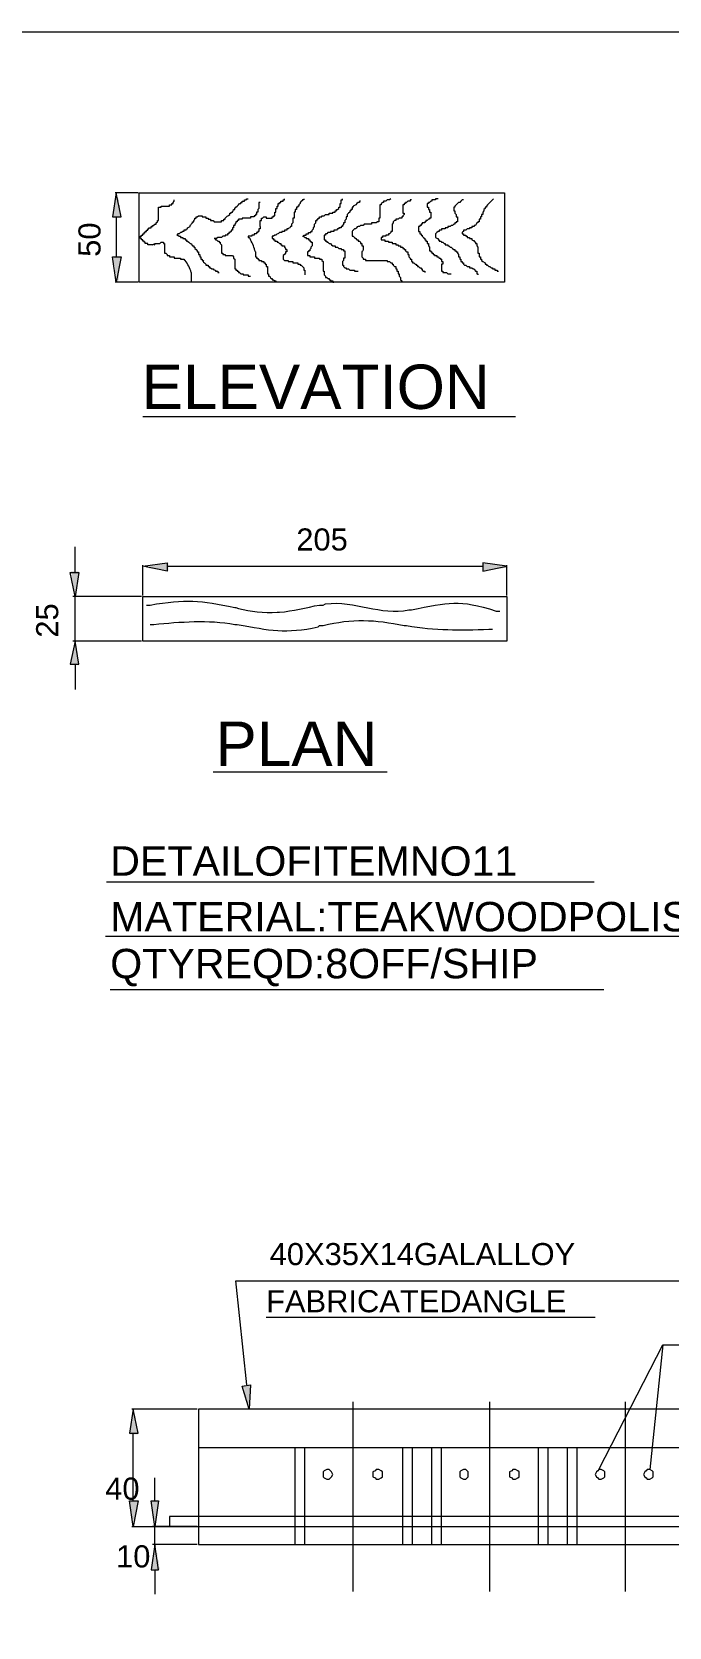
# Model space of a CAD drawing. Header units: millimetres. Extents: x -3009 to 55097, y -2803 to 5841.
# Drawn here: x 48112.5 to 48129.02, y 134.62 to 176 of the extents above; entities that cross this region are included whole.
import ezdxf

# ---------------------------------------------------------------- set-up
doc = ezdxf.new("R2010")
doc.units = ezdxf.units.MM
for name, color, linetype in [('PDF2_Geometry', 7, 'Continuous'), ('PDF2_Solid Fills', 7, 'Continuous'), ('PDF2_Text', 7, 'Continuous')]:
    doc.layers.add(name, color=color, linetype=linetype)
doc.styles.add('PDF F1', font='arial.ttf')

msp = doc.modelspace()

# ---------------------------------------------------------------- hatches: boundary and pattern name
at = {"layer": 'PDF2_Solid Fills', "transparency": 33554559}
for points in [[(48114.721, 171.669), (48114.721, 171.763), (48114.689, 171.763), (48114.658, 171.512), (48114.626, 171.324), (48114.595, 171.23), (48114.595, 171.199), (48114.815, 171.199), (48114.815, 171.324), (48114.783, 171.324), (48114.783, 171.512), (48114.752, 171.512), (48114.752, 171.669)], [(48114.783, 169.944), (48114.815, 170.038), (48114.815, 170.164), (48114.595, 170.164), (48114.626, 170.132), (48114.626, 169.944), (48114.658, 169.944), (48114.658, 169.756), (48114.689, 169.756), (48114.689, 169.568), (48114.721, 169.568), (48114.752, 169.536), (48114.752, 169.724)], [(48115.818, 162.04), (48116.038, 162.008), (48116.038, 162.228), (48115.975, 162.228), (48115.787, 162.196), (48115.599, 162.165), (48115.567, 162.134), (48115.442, 162.102)], [(48124.632, 162.165), (48124.256, 162.228), (48124.193, 162.228), (48124.193, 162.008), (48124.413, 162.04), (48124.601, 162.071), (48124.852, 162.102), (48124.789, 162.134)], [(48113.497, 162.008), (48113.529, 161.977), (48113.529, 161.789), (48113.56, 161.789), (48113.56, 161.601), (48113.591, 161.601), (48113.591, 161.444), (48113.623, 161.444), (48113.623, 161.35), (48113.626, 161.35), (48113.654, 161.601), (48113.686, 161.789), (48113.717, 161.914), (48113.717, 162.008)], [(48113.623, 160.095), (48113.591, 159.969), (48113.56, 159.813), (48113.529, 159.687), (48113.497, 159.593), (48113.717, 159.566), (48113.717, 159.719), (48113.686, 159.719), (48113.686, 159.907), (48113.654, 159.907), (48113.654, 160.095)], [(48118.14, 140.491), (48118.171, 140.648), (48118.171, 140.899), (48118.108, 140.899), (48117.983, 140.867), (48117.983, 140.805), (48118.014, 140.805), (48118.014, 140.648), (48118.045, 140.648), (48118.045, 140.554), (48118.077, 140.554), (48118.077, 140.428), (48118.108, 140.428), (48118.108, 140.303)], [(48115.254, 139.707), (48115.222, 139.707), (48115.222, 139.895), (48115.191, 139.895), (48115.191, 140.083), (48115.16, 140.083), (48115.16, 140.24), (48115.125, 140.24), (48115.097, 139.958), (48115.066, 139.77), (48115.034, 139.675), (48115.034, 139.613), (48115.254, 139.613)], [(48115.191, 137.448), (48115.254, 137.888), (48115.034, 137.888), (48115.034, 137.825), (48115.066, 137.825), (48115.066, 137.605), (48115.097, 137.605), (48115.097, 137.417), (48115.128, 137.417), (48115.128, 137.229), (48115.16, 137.417)], [(48115.787, 137.825), (48115.818, 137.888), (48115.599, 137.888), (48115.599, 137.762), (48115.63, 137.762), (48115.63, 137.605), (48115.662, 137.605), (48115.662, 137.417), (48115.693, 137.417), (48115.693, 137.229), (48115.756, 137.605)], [(48115.818, 136.162), (48115.787, 136.162), (48115.787, 136.351), (48115.756, 136.351), (48115.756, 136.539), (48115.724, 136.539), (48115.724, 136.727), (48115.693, 136.727), (48115.662, 136.507), (48115.599, 136.131), (48115.818, 136.1)]]:
    msp.add_hatch(color=256, dxfattribs=at).paths.add_polyline_path(points)

# ---------------------------------------------------------------- linework, layer by layer
at = {"layer": 'PDF2_Geometry', "lineweight": 13}
for points in [[(47995.748, 21.581), (47995.748, 175.998), (48207.91, 175.998), (48207.91, 21.581)], [(48114.595, 171.199), (48114.815, 171.199), (48114.689, 171.826)], [(48115.285, 169.505), (48115.285, 171.826), (48124.758, 171.826), (48124.758, 169.505)], [(48114.595, 170.164), (48114.815, 170.164), (48114.689, 169.505)], [(48116.007, 162.228), (48116.007, 162.008), (48115.379, 162.134)], [(48124.193, 162.228), (48124.193, 162.008), (48124.821, 162.134)], [(48113.497, 161.977), (48113.717, 161.977), (48113.623, 161.35)], [(48115.379, 160.189), (48115.379, 161.35), (48124.821, 161.35), (48124.821, 160.189)], [(48113.497, 159.593), (48113.717, 159.593), (48113.623, 160.189)], [(48118.171, 140.899), (48118.14, 140.271), (48117.951, 140.867)], [(48115.034, 139.644), (48115.254, 139.644), (48115.128, 140.271)], [(48116.822, 136.758), (48142.511, 136.758), (48142.511, 139.268), (48116.822, 139.268)], [(48120.304, 138.578), (48120.272, 138.64), (48120.241, 138.672), (48120.21, 138.703), (48120.147, 138.703), (48120.084, 138.672), (48120.053, 138.64), (48120.053, 138.578), (48120.053, 138.515), (48120.084, 138.484), (48120.147, 138.452), (48120.21, 138.452), (48120.241, 138.484), (48120.272, 138.515)], [(48121.59, 138.578), (48121.59, 138.64), (48121.558, 138.672), (48121.496, 138.703), (48121.433, 138.703), (48121.402, 138.672), (48121.339, 138.64), (48121.339, 138.578), (48121.339, 138.515), (48121.402, 138.484), (48121.433, 138.452), (48121.496, 138.452), (48121.558, 138.484), (48121.59, 138.515)], [(48123.817, 138.578), (48123.817, 138.64), (48123.785, 138.672), (48123.754, 138.703), (48123.691, 138.703), (48123.629, 138.672), (48123.597, 138.64), (48123.597, 138.578), (48123.597, 138.515), (48123.629, 138.484), (48123.691, 138.452), (48123.754, 138.452), (48123.785, 138.484), (48123.817, 138.515)], [(48125.134, 138.578), (48125.134, 138.64), (48125.103, 138.672), (48125.04, 138.703), (48124.977, 138.703), (48124.946, 138.672), (48124.883, 138.64), (48124.883, 138.578), (48124.883, 138.515), (48124.946, 138.484), (48124.977, 138.452), (48125.04, 138.452), (48125.103, 138.484), (48125.134, 138.515)], [(48127.361, 138.578), (48127.361, 138.64), (48127.33, 138.672), (48127.267, 138.703), (48127.204, 138.703), (48127.173, 138.672), (48127.142, 138.64), (48127.11, 138.578), (48127.142, 138.515), (48127.173, 138.484), (48127.204, 138.452), (48127.267, 138.452), (48127.33, 138.484), (48127.361, 138.515)], [(48128.616, 138.578), (48128.616, 138.64), (48128.585, 138.672), (48128.522, 138.703), (48128.459, 138.703), (48128.428, 138.672), (48128.396, 138.64), (48128.365, 138.578), (48128.396, 138.515), (48128.428, 138.484), (48128.459, 138.452), (48128.522, 138.452), (48128.585, 138.484), (48128.616, 138.515)], [(48115.034, 137.888), (48115.254, 137.888), (48115.128, 137.229)], [(48115.599, 137.888), (48115.787, 137.888), (48115.693, 137.229)], [(48142.511, 137.48), (48116.822, 137.48), (48116.069, 137.48), (48116.069, 137.229), (48116.822, 137.229), (48142.511, 137.229), (48143.264, 137.229), (48143.264, 137.48)], [(48115.599, 136.1), (48115.787, 136.1), (48115.693, 136.758)]]:
    msp.add_lwpolyline(points, close=True, dxfattribs=at)
for points in [[(48115.254, 171.826), (48114.658, 171.826)], [(48115.787, 171.199), (48115.787, 171.293), (48115.787, 171.387), (48115.787, 171.418), (48115.787, 171.45), (48115.818, 171.45), (48115.85, 171.45), (48115.85, 171.481), (48115.881, 171.481), (48115.913, 171.481), (48116.007, 171.481), (48116.069, 171.481), (48116.069, 171.512), (48116.101, 171.512), (48116.132, 171.512), (48116.132, 171.544), (48116.163, 171.544), (48116.163, 171.575), (48116.195, 171.606), (48116.195, 171.638)], [(48118.422, 171.575), (48118.39, 171.575), (48118.39, 171.544), (48118.39, 171.512), (48118.39, 171.481), (48118.39, 171.45), (48118.39, 171.418), (48118.359, 171.387), (48118.359, 171.355), (48118.359, 171.324), (48118.328, 171.324), (48118.328, 171.293), (48118.328, 171.261), (48118.296, 171.261), (48118.296, 171.23), (48118.265, 171.23), (48118.265, 171.199), (48118.234, 171.199), (48118.202, 171.199), (48118.171, 171.199), (48118.171, 171.167), (48118.14, 171.167), (48118.077, 171.167), (48118.014, 171.167), (48117.951, 171.167), (48117.951, 171.136), (48117.92, 171.136), (48117.889, 171.136), (48117.857, 171.136), (48117.857, 171.105), (48117.826, 171.105), (48117.826, 171.073), (48117.794, 171.073), (48117.794, 171.042), (48117.763, 171.01), (48117.763, 170.979), (48117.732, 170.979), (48117.732, 170.948), (48117.732, 170.916), (48117.7, 170.916), (48117.7, 170.885), (48117.7, 170.854), (48117.669, 170.854), (48117.669, 170.822), (48117.638, 170.791), (48117.606, 170.791), (48117.606, 170.759), (48117.575, 170.759), (48117.575, 170.728), (48117.544, 170.728), (48117.512, 170.728), (48117.512, 170.697), (48117.481, 170.697), (48117.449, 170.697), (48117.418, 170.665), (48117.387, 170.665), (48117.355, 170.665), (48117.324, 170.665), (48117.293, 170.634), (48117.261, 170.634), (48117.23, 170.634), (48117.261, 170.634), (48117.261, 170.603), (48117.293, 170.603), (48117.324, 170.571), (48117.355, 170.571), (48117.355, 170.54), (48117.387, 170.54), (48117.387, 170.509), (48117.418, 170.477), (48117.418, 170.446), (48117.418, 170.414)], [(48117.638, 171.261), (48117.638, 171.293), (48117.669, 171.293), (48117.669, 171.324), (48117.7, 171.324)], [(48117.732, 171.387), (48117.763, 171.387), (48117.763, 171.418), (48117.794, 171.45), (48117.826, 171.481), (48117.857, 171.512), (48117.889, 171.544), (48117.92, 171.544), (48117.92, 171.575), (48117.951, 171.575), (48117.951, 171.606), (48117.983, 171.606), (48118.014, 171.606), (48118.014, 171.638), (48118.045, 171.638)], [(48118.077, 171.669), (48118.108, 171.669)], [(48118.641, 171.167), (48118.704, 171.167), (48118.735, 171.167), (48118.735, 171.199), (48118.767, 171.199), (48118.767, 171.23), (48118.798, 171.23), (48118.798, 171.261), (48118.798, 171.293), (48118.798, 171.324), (48118.83, 171.324), (48118.83, 171.355), (48118.83, 171.387), (48118.83, 171.418), (48118.861, 171.418), (48118.861, 171.45), (48118.861, 171.481), (48118.892, 171.481), (48118.892, 171.512), (48118.892, 171.544), (48118.924, 171.544), (48118.924, 171.575), (48118.955, 171.575), (48118.955, 171.606), (48118.986, 171.606), (48119.018, 171.606), (48119.018, 171.638), (48119.049, 171.638), (48119.049, 171.669)], [(48119.488, 171.606), (48119.457, 171.575), (48119.457, 171.544), (48119.426, 171.512), (48119.426, 171.481), (48119.394, 171.481), (48119.394, 171.45), (48119.363, 171.45), (48119.363, 171.418), (48119.363, 171.387), (48119.331, 171.387), (48119.331, 171.355), (48119.331, 171.324), (48119.3, 171.324), (48119.3, 171.293), (48119.3, 171.261), (48119.3, 171.23), (48119.3, 171.199), (48119.3, 171.167), (48119.269, 171.167), (48119.269, 171.136), (48119.269, 171.105), (48119.269, 171.073), (48119.269, 171.042), (48119.237, 171.01), (48119.237, 170.979), (48119.237, 170.948), (48119.206, 170.948)], [(48119.551, 171.669), (48119.551, 171.638), (48119.52, 171.638)], [(48119.52, 170.697), (48119.551, 170.697), (48119.551, 170.728), (48119.582, 170.728), (48119.614, 170.728), (48119.614, 170.759), (48119.645, 170.759), (48119.676, 170.759), (48119.676, 170.791), (48119.708, 170.791), (48119.739, 170.791), (48119.739, 170.822), (48119.771, 170.822), (48119.771, 170.854), (48119.802, 170.885), (48119.802, 170.916), (48119.833, 170.948), (48119.833, 170.979), (48119.833, 171.01), (48119.865, 171.042), (48119.865, 171.073), (48119.865, 171.105), (48119.896, 171.105), (48119.896, 171.136), (48119.927, 171.136), (48119.927, 171.167), (48119.959, 171.167), (48119.959, 171.199), (48119.99, 171.199), (48120.022, 171.199), (48120.022, 171.23), (48120.053, 171.23), (48120.084, 171.23), (48120.116, 171.261), (48120.147, 171.261), (48120.178, 171.261), (48120.21, 171.261), (48120.21, 171.293), (48120.241, 171.293), (48120.272, 171.293), (48120.304, 171.293), (48120.304, 171.324), (48120.335, 171.324), (48120.367, 171.324), (48120.367, 171.355), (48120.398, 171.355), (48120.398, 171.387), (48120.429, 171.387), (48120.461, 171.418), (48120.461, 171.45), (48120.492, 171.45), (48120.492, 171.481), (48120.492, 171.512), (48120.492, 171.544), (48120.523, 171.544), (48120.523, 171.575), (48120.523, 171.606), (48120.523, 171.638), (48120.555, 171.638), (48120.555, 171.669)], [(48121.025, 171.606), (48120.994, 171.606), (48120.994, 171.575), (48120.963, 171.575), (48120.931, 171.544), (48120.9, 171.512), (48120.837, 171.481), (48120.837, 171.45), (48120.806, 171.45), (48120.806, 171.418), (48120.806, 171.387), (48120.774, 171.387), (48120.774, 171.355), (48120.743, 171.355), (48120.743, 171.324), (48120.712, 171.293), (48120.68, 171.261), (48120.68, 171.23), (48120.68, 171.199), (48120.649, 171.199), (48120.649, 171.167), (48120.649, 171.136), (48120.617, 171.105), (48120.617, 171.073), (48120.617, 171.042), (48120.586, 171.042), (48120.586, 171.01), (48120.555, 170.979), (48120.555, 170.948), (48120.523, 170.948), (48120.523, 170.916), (48120.492, 170.916), (48120.461, 170.916), (48120.461, 170.885), (48120.429, 170.885), (48120.398, 170.854), (48120.367, 170.854), (48120.335, 170.854), (48120.335, 170.822), (48120.304, 170.822), (48120.272, 170.822), (48120.241, 170.822), (48120.241, 170.791), (48120.21, 170.791), (48120.178, 170.791), (48120.147, 170.759), (48120.116, 170.759), (48120.116, 170.728), (48120.084, 170.728), (48120.084, 170.697), (48120.084, 170.665), (48120.084, 170.634), (48120.084, 170.603), (48120.116, 170.603), (48120.116, 170.571), (48120.147, 170.571), (48120.147, 170.54), (48120.178, 170.54), (48120.21, 170.509), (48120.241, 170.509), (48120.272, 170.477), (48120.304, 170.446), (48120.335, 170.446), (48120.367, 170.446), (48120.367, 170.414), (48120.398, 170.414), (48120.429, 170.414), (48120.461, 170.383), (48120.492, 170.383), (48120.523, 170.383), (48120.523, 170.352), (48120.555, 170.352), (48120.586, 170.352), (48120.586, 170.32), (48120.617, 170.32), (48120.617, 170.289), (48120.617, 170.226), (48120.617, 170.195), (48120.617, 170.164), (48120.617, 170.132), (48120.586, 170.132), (48120.586, 170.101), (48120.586, 170.069), (48120.555, 170.038), (48120.555, 170.007), (48120.555, 169.975), (48120.555, 169.944), (48120.586, 169.944), (48120.586, 169.913), (48120.617, 169.881), (48120.649, 169.881), (48120.649, 169.85), (48120.68, 169.85), (48120.712, 169.85), (48120.743, 169.818), (48120.774, 169.818), (48120.806, 169.818), (48120.837, 169.818), (48120.868, 169.818), (48120.868, 169.787), (48120.931, 169.787), (48120.963, 169.787)], [(48121.558, 171.544), (48121.558, 171.512), (48121.527, 171.512), (48121.527, 171.481), (48121.527, 171.45), (48121.527, 171.418)], [(48121.527, 171.355), (48121.527, 171.324)], [(48121.809, 171.669), (48121.778, 171.638), (48121.747, 171.638), (48121.715, 171.638), (48121.684, 171.606), (48121.653, 171.606), (48121.621, 171.606), (48121.621, 171.575), (48121.59, 171.575)], [(48122.343, 171.638), (48122.311, 171.638), (48122.311, 171.606), (48122.28, 171.606), (48122.249, 171.606), (48122.217, 171.575), (48122.186, 171.575), (48122.186, 171.544), (48122.154, 171.544), (48122.154, 171.512), (48122.123, 171.512), (48122.123, 171.481), (48122.123, 171.387), (48122.123, 171.355), (48122.123, 171.324), (48122.123, 171.293), (48122.154, 171.293)], [(48123.033, 171.669), (48123.001, 171.669), (48122.97, 171.669), (48122.97, 171.638), (48122.939, 171.638), (48122.907, 171.638), (48122.876, 171.638), (48122.876, 171.606), (48122.844, 171.606), (48122.813, 171.575), (48122.782, 171.575), (48122.782, 171.544), (48122.75, 171.544), (48122.75, 171.512), (48122.75, 171.481), (48122.75, 171.45), (48122.782, 171.45), (48122.782, 171.418), (48122.782, 171.387), (48122.813, 171.387), (48122.813, 171.355), (48122.813, 171.324), (48122.844, 171.324), (48122.844, 171.293), (48122.844, 171.261), (48122.844, 171.23), (48122.844, 171.199), (48122.844, 171.167), (48122.813, 171.167), (48122.813, 171.136), (48122.782, 171.136), (48122.75, 171.105), (48122.719, 171.105), (48122.719, 171.073), (48122.688, 171.073), (48122.688, 171.042), (48122.656, 171.042), (48122.625, 171.042), (48122.625, 171.01), (48122.594, 171.01), (48122.594, 170.979), (48122.562, 170.979), (48122.562, 170.948), (48122.531, 170.948), (48122.531, 170.916), (48122.531, 170.854), (48122.531, 170.822), (48122.562, 170.822), (48122.562, 170.791), (48122.562, 170.759), (48122.594, 170.759), (48122.594, 170.728), (48122.625, 170.728), (48122.625, 170.697), (48122.656, 170.665), (48122.688, 170.634), (48122.688, 170.603), (48122.719, 170.603), (48122.719, 170.571), (48122.75, 170.571), (48122.75, 170.54), (48122.75, 170.509), (48122.782, 170.509), (48122.782, 170.477), (48122.782, 170.446), (48122.813, 170.414), (48122.813, 170.383), (48122.813, 170.352), (48122.813, 170.32), (48122.844, 170.32)], [(48123.691, 171.638), (48123.66, 171.638), (48123.629, 171.606), (48123.597, 171.575), (48123.566, 171.575), (48123.535, 171.544), (48123.503, 171.512), (48123.472, 171.481), (48123.472, 171.45), (48123.44, 171.45), (48123.44, 171.355), (48123.472, 171.355), (48123.472, 171.324), (48123.472, 171.293), (48123.503, 171.261), (48123.503, 171.23), (48123.503, 171.199), (48123.535, 171.199), (48123.535, 171.167), (48123.535, 171.105), (48123.535, 171.073), (48123.503, 171.073), (48123.503, 171.042), (48123.472, 171.042), (48123.472, 171.01), (48123.44, 171.01), (48123.409, 170.979), (48123.378, 170.979), (48123.346, 170.948), (48123.315, 170.948), (48123.284, 170.948), (48123.284, 170.916), (48123.252, 170.916), (48123.221, 170.916), (48123.221, 170.885), (48123.19, 170.885), (48123.158, 170.885), (48123.127, 170.885), (48123.127, 170.854), (48123.095, 170.854), (48123.064, 170.854), (48123.064, 170.822), (48123.033, 170.822), (48123.001, 170.791), (48122.97, 170.759), (48122.97, 170.728), (48122.97, 170.697), (48122.97, 170.665)], [(48124.35, 171.544), (48124.319, 171.512), (48124.287, 171.481), (48124.287, 171.45), (48124.256, 171.45), (48124.256, 171.418), (48124.225, 171.387), (48124.225, 171.355), (48124.193, 171.324), (48124.193, 171.293), (48124.193, 171.261), (48124.162, 171.261), (48124.162, 171.23), (48124.162, 171.199), (48124.131, 171.199), (48124.131, 171.167), (48124.131, 171.136), (48124.099, 171.136), (48124.099, 171.105), (48124.099, 171.073), (48124.068, 171.073), (48124.068, 171.042), (48124.036, 171.042), (48124.005, 170.979), (48123.974, 170.979), (48123.974, 170.948), (48123.942, 170.948), (48123.911, 170.948), (48123.911, 170.916), (48123.88, 170.916), (48123.848, 170.916), (48123.848, 170.885), (48123.817, 170.885), (48123.785, 170.885), (48123.754, 170.854), (48123.723, 170.854), (48123.691, 170.854), (48123.691, 170.822)], [(48124.476, 171.669), (48124.444, 171.638), (48124.381, 171.575)], [(48114.689, 171.199), (48114.689, 170.164)], [(48115.63, 170.477), (48115.536, 170.477), (48115.505, 170.477), (48115.505, 170.509), (48115.473, 170.509), (48115.442, 170.509), (48115.442, 170.54), (48115.411, 170.54), (48115.411, 170.571), (48115.379, 170.571), (48115.379, 170.603), (48115.348, 170.603), (48115.348, 170.634), (48115.317, 170.634), (48115.317, 170.665), (48115.285, 170.665), (48115.317, 170.697), (48115.348, 170.697), (48115.348, 170.728), (48115.379, 170.728), (48115.379, 170.759), (48115.411, 170.759), (48115.411, 170.791), (48115.442, 170.791), (48115.442, 170.822), (48115.473, 170.822), (48115.473, 170.854), (48115.505, 170.854), (48115.505, 170.885), (48115.536, 170.885), (48115.536, 170.916), (48115.567, 170.916), (48115.599, 170.916), (48115.599, 170.948), (48115.63, 170.948), (48115.63, 170.979), (48115.662, 170.979), (48115.693, 171.01), (48115.724, 171.01), (48115.724, 171.042), (48115.756, 171.073), (48115.756, 171.105), (48115.787, 171.105), (48115.787, 171.136)], [(48116.508, 170.885), (48116.54, 170.885), (48116.54, 170.916)], [(48116.603, 170.948), (48116.603, 170.979)], [(48116.634, 171.01), (48116.665, 171.042), (48116.665, 171.073), (48116.697, 171.073), (48116.697, 171.105)], [(48116.728, 171.136), (48116.728, 171.167), (48116.759, 171.167), (48116.759, 171.199), (48116.791, 171.199), (48116.822, 171.23), (48116.885, 171.23), (48116.916, 171.23), (48116.916, 171.199), (48116.948, 171.199), (48116.979, 171.199), (48117.01, 171.199), (48117.01, 171.167), (48117.042, 171.167), (48117.073, 171.167), (48117.073, 171.136), (48117.104, 171.136), (48117.136, 171.136), (48117.136, 171.105), (48117.167, 171.105), (48117.199, 171.105), (48117.23, 171.073), (48117.261, 171.073), (48117.293, 171.073), (48117.355, 171.073), (48117.387, 171.073), (48117.418, 171.073), (48117.418, 171.105), (48117.449, 171.105), (48117.481, 171.105), (48117.481, 171.136), (48117.512, 171.136), (48117.512, 171.167)], [(48118.422, 170.948), (48118.422, 170.885), (48118.39, 170.885), (48118.39, 170.854), (48118.39, 170.822), (48118.359, 170.822), (48118.359, 170.791), (48118.328, 170.791), (48118.328, 170.759), (48118.296, 170.759), (48118.265, 170.759), (48118.265, 170.728), (48118.234, 170.728), (48118.202, 170.728), (48118.202, 170.697), (48118.171, 170.697), (48118.14, 170.697), (48118.108, 170.697), (48118.108, 170.665), (48118.14, 170.665)], [(48118.422, 171.042), (48118.422, 171.073), (48118.422, 171.105), (48118.453, 171.105), (48118.453, 171.136), (48118.453, 171.167), (48118.485, 171.167), (48118.516, 171.199)], [(48118.547, 171.199), (48118.579, 171.199), (48118.579, 171.167)], [(48121.213, 171.01), (48121.182, 171.01), (48121.151, 171.01), (48121.119, 171.01), (48121.088, 170.979), (48121.057, 170.979), (48121.025, 170.979), (48120.994, 170.948), (48120.963, 170.948)], [(48121.527, 171.199), (48121.527, 171.167), (48121.496, 171.167), (48121.496, 171.136), (48121.496, 171.105), (48121.496, 171.073), (48121.464, 171.073), (48121.433, 171.042), (48121.402, 171.042), (48121.37, 171.042), (48121.308, 171.042), (48121.308, 171.01), (48121.276, 171.01)], [(48121.527, 171.293), (48121.527, 171.23)], [(48122.154, 171.261), (48122.123, 171.23), (48122.123, 171.199), (48122.092, 171.199), (48122.092, 171.167), (48122.06, 171.167), (48122.029, 171.167), (48121.998, 171.136), (48121.966, 171.136), (48121.935, 171.136), (48121.935, 171.105), (48121.903, 171.105), (48121.872, 171.073), (48121.872, 171.042), (48121.841, 171.01)], [(48121.841, 170.979), (48121.841, 170.948)], [(48115.693, 170.477), (48115.693, 170.509), (48115.724, 170.509), (48115.756, 170.509), (48115.787, 170.509), (48115.818, 170.509), (48115.85, 170.54)], [(48115.913, 170.54), (48115.913, 170.509), (48115.944, 170.509), (48115.944, 170.414)], [(48116.477, 170.854), (48116.446, 170.854), (48116.446, 170.822), (48116.414, 170.822), (48116.383, 170.791), (48116.352, 170.791), (48116.32, 170.759), (48116.289, 170.759), (48116.258, 170.728), (48116.289, 170.728)], [(48116.352, 170.697), (48116.352, 170.665), (48116.383, 170.665), (48116.414, 170.665), (48116.414, 170.634), (48116.446, 170.634), (48116.477, 170.634), (48116.477, 170.603), (48116.508, 170.603), (48116.508, 170.571), (48116.54, 170.571), (48116.571, 170.54), (48116.603, 170.509), (48116.634, 170.509), (48116.665, 170.446), (48116.697, 170.446), (48116.697, 170.414), (48116.728, 170.414), (48116.728, 170.383), (48116.759, 170.352), (48116.791, 170.32), (48116.791, 170.289), (48116.822, 170.289), (48116.822, 170.258), (48116.822, 170.226), (48116.854, 170.226), (48116.854, 170.195), (48116.854, 170.164), (48116.885, 170.164), (48116.885, 170.132), (48116.885, 170.101), (48116.916, 170.101), (48116.916, 170.069), (48116.948, 170.069)], [(48118.83, 170.728), (48118.798, 170.728), (48118.767, 170.697), (48118.735, 170.697), (48118.735, 170.665), (48118.735, 170.634), (48118.767, 170.634), (48118.767, 170.603), (48118.798, 170.603), (48118.798, 170.571), (48118.83, 170.571), (48118.861, 170.571), (48118.861, 170.54), (48118.892, 170.54), (48118.924, 170.509), (48118.955, 170.509), (48118.955, 170.477), (48118.986, 170.477), (48118.986, 170.446), (48119.018, 170.446), (48119.049, 170.446), (48119.049, 170.414), (48119.081, 170.383), (48119.081, 170.352), (48119.112, 170.352), (48119.112, 170.289), (48119.081, 170.289), (48119.081, 170.258), (48119.049, 170.226), (48119.018, 170.195), (48119.018, 170.164), (48119.018, 170.101), (48119.049, 170.069), (48119.081, 170.069), (48119.112, 170.069), (48119.143, 170.069), (48119.143, 170.038), (48119.175, 170.038), (48119.206, 170.038), (48119.237, 170.038), (48119.269, 170.038), (48119.269, 170.007), (48119.3, 170.007)], [(48119.143, 170.885), (48119.112, 170.885), (48119.112, 170.854), (48119.081, 170.854), (48119.049, 170.854), (48119.049, 170.822), (48119.018, 170.822), (48118.986, 170.822), (48118.986, 170.791), (48118.955, 170.791), (48118.924, 170.791)], [(48119.52, 170.697), (48119.52, 170.697)], [(48119.582, 170.665), (48119.614, 170.665), (48119.614, 170.634), (48119.645, 170.634), (48119.676, 170.634), (48119.676, 170.603), (48119.708, 170.603), (48119.708, 170.571), (48119.739, 170.571), (48119.739, 170.54), (48119.771, 170.54), (48119.771, 170.509)], [(48120.806, 170.822), (48120.806, 170.791), (48120.806, 170.759), (48120.806, 170.728), (48120.806, 170.697), (48120.837, 170.697), (48120.868, 170.665), (48120.9, 170.634), (48120.931, 170.603), (48120.963, 170.603), (48120.963, 170.571), (48120.994, 170.571), (48121.025, 170.54), (48121.025, 170.509), (48121.057, 170.509), (48121.057, 170.477), (48121.057, 170.446), (48121.088, 170.446)], [(48120.9, 170.885), (48120.868, 170.885), (48120.837, 170.854)], [(48121.841, 170.885), (48121.841, 170.854), (48121.841, 170.822), (48121.809, 170.822), (48121.809, 170.791), (48121.778, 170.759), (48121.747, 170.759), (48121.747, 170.728), (48121.715, 170.728), (48121.684, 170.728), (48121.684, 170.697), (48121.653, 170.697), (48121.621, 170.697), (48121.59, 170.697), (48121.59, 170.665), (48121.558, 170.665), (48121.558, 170.634), (48121.558, 170.603), (48121.59, 170.603), (48121.621, 170.603), (48121.653, 170.603), (48121.653, 170.571), (48121.684, 170.571), (48121.715, 170.571), (48121.747, 170.571), (48121.747, 170.54), (48121.778, 170.54), (48121.809, 170.54), (48121.841, 170.54), (48121.841, 170.509), (48121.872, 170.509), (48121.903, 170.509), (48121.935, 170.509), (48121.935, 170.477), (48121.966, 170.477), (48121.998, 170.477), (48121.998, 170.446), (48122.029, 170.446), (48122.06, 170.446), (48122.06, 170.414), (48122.092, 170.414), (48122.123, 170.414), (48122.123, 170.383), (48122.154, 170.383), (48122.154, 170.352), (48122.186, 170.352), (48122.186, 170.32), (48122.217, 170.289), (48122.249, 170.289), (48122.249, 170.258), (48122.249, 170.226), (48122.28, 170.226), (48122.28, 170.195), (48122.28, 170.164), (48122.311, 170.132), (48122.311, 170.101), (48122.343, 170.101), (48122.343, 170.069), (48122.343, 170.038), (48122.374, 170.038), (48122.374, 170.007), (48122.405, 170.007)], [(48123.033, 170.634), (48123.033, 170.603), (48123.064, 170.603), (48123.064, 170.571), (48123.095, 170.571)], [(48123.127, 170.54), (48123.158, 170.54), (48123.19, 170.509), (48123.221, 170.509), (48123.221, 170.477), (48123.252, 170.477), (48123.284, 170.477), (48123.284, 170.446), (48123.315, 170.446), (48123.346, 170.414), (48123.378, 170.414), (48123.409, 170.383), (48123.44, 170.352), (48123.472, 170.352), (48123.472, 170.32), (48123.503, 170.32), (48123.503, 170.289), (48123.535, 170.289), (48123.535, 170.258), (48123.566, 170.226), (48123.566, 170.195), (48123.566, 170.164), (48123.597, 170.164), (48123.597, 170.132), (48123.597, 170.101), (48123.629, 170.101), (48123.629, 170.069), (48123.629, 170.038), (48123.66, 170.038), (48123.66, 170.007), (48123.691, 170.007), (48123.691, 169.975), (48123.723, 169.944), (48123.754, 169.944), (48123.785, 169.913), (48123.817, 169.913), (48123.848, 169.913), (48123.848, 169.881), (48123.88, 169.881), (48123.911, 169.881), (48123.942, 169.85), (48123.974, 169.85), (48124.005, 169.787), (48124.036, 169.787), (48124.036, 169.756), (48124.036, 169.724), (48124.068, 169.724), (48124.068, 169.693)], [(48123.66, 170.791), (48123.66, 170.759), (48123.691, 170.759), (48123.691, 170.728), (48123.723, 170.728), (48123.754, 170.728), (48123.754, 170.697), (48123.785, 170.697), (48123.785, 170.665), (48123.817, 170.665), (48123.848, 170.665), (48123.848, 170.634), (48123.88, 170.634), (48123.911, 170.634), (48123.911, 170.603)], [(48123.974, 170.571), (48124.005, 170.54), (48124.005, 170.509), (48124.036, 170.509), (48124.036, 170.477), (48124.036, 170.446), (48124.068, 170.414), (48124.068, 170.352), (48124.068, 170.32), (48124.068, 170.258), (48124.099, 170.258), (48124.099, 170.226), (48124.099, 170.195), (48124.099, 170.164), (48124.131, 170.164), (48124.131, 170.132), (48124.131, 170.101), (48124.162, 170.101), (48124.162, 170.069), (48124.193, 170.038), (48124.256, 170.007), (48124.256, 169.975), (48124.287, 169.975), (48124.287, 169.944), (48124.319, 169.944), (48124.35, 169.913), (48124.381, 169.913), (48124.413, 169.881), (48124.444, 169.881), (48124.444, 169.85), (48124.476, 169.85), (48124.507, 169.85), (48124.507, 169.818), (48124.538, 169.818), (48124.57, 169.818), (48124.57, 169.787), (48124.601, 169.787)], [(48115.944, 170.352), (48115.944, 170.32), (48115.944, 170.289), (48115.944, 170.258), (48115.975, 170.258), (48116.007, 170.226), (48116.007, 170.195), (48116.038, 170.195), (48116.069, 170.195), (48116.069, 170.164), (48116.101, 170.164), (48116.132, 170.164), (48116.163, 170.164), (48116.195, 170.164), (48116.195, 170.132), (48116.226, 170.132), (48116.258, 170.132), (48116.289, 170.132), (48116.32, 170.132), (48116.352, 170.132), (48116.352, 170.101), (48116.383, 170.101), (48116.414, 170.101), (48116.446, 170.101)], [(48117.418, 170.352), (48117.418, 170.258), (48117.449, 170.258), (48117.449, 170.226), (48117.481, 170.226), (48117.512, 170.226), (48117.512, 170.195)], [(48117.638, 170.195), (48117.7, 170.195), (48117.732, 170.164), (48117.732, 170.132), (48117.763, 170.101)], [(48118.296, 170.226), (48118.296, 170.195), (48118.296, 170.164), (48118.328, 170.164), (48118.328, 170.132), (48118.359, 170.132), (48118.359, 170.101), (48118.39, 170.101), (48118.39, 170.069), (48118.422, 170.069), (48118.453, 170.069), (48118.453, 170.038), (48118.485, 170.038), (48118.516, 170.038), (48118.516, 170.007), (48118.547, 170.007), (48118.547, 169.975), (48118.579, 169.975), (48118.579, 169.944), (48118.579, 169.913), (48118.61, 169.913), (48118.61, 169.881)], [(48119.771, 170.446), (48119.739, 170.414), (48119.739, 170.383), (48119.708, 170.352), (48119.708, 170.32), (48119.676, 170.32), (48119.676, 170.289), (48119.645, 170.289), (48119.645, 170.258)], [(48119.645, 170.226), (48119.645, 170.195), (48119.676, 170.195), (48119.708, 170.195), (48119.708, 170.164), (48119.739, 170.164), (48119.771, 170.164), (48119.802, 170.164), (48119.833, 170.164), (48119.833, 170.132), (48119.865, 170.132), (48119.896, 170.132), (48119.927, 170.132), (48119.959, 170.132), (48119.959, 170.101), (48119.99, 170.101), (48120.022, 170.101), (48120.022, 170.069), (48120.053, 170.038), (48120.053, 170.007), (48120.053, 169.975), (48120.053, 169.881)], [(48121.057, 170.289), (48121.057, 170.258), (48121.057, 170.226), (48121.057, 170.195), (48121.057, 170.164), (48121.088, 170.132), (48121.088, 170.101), (48121.119, 170.101), (48121.151, 170.101), (48121.151, 170.069), (48121.213, 170.069)], [(48121.088, 170.383), (48121.088, 170.352)], [(48122.844, 170.289), (48122.876, 170.289), (48122.876, 170.258), (48122.907, 170.258), (48122.907, 170.226), (48122.939, 170.226), (48122.939, 170.195), (48122.97, 170.195), (48123.001, 170.195), (48123.001, 170.164), (48123.033, 170.164), (48123.064, 170.132), (48123.095, 170.132), (48123.095, 170.101), (48123.127, 170.101), (48123.127, 170.069), (48123.127, 170.038), (48123.158, 170.038), (48123.158, 169.975), (48123.127, 169.975), (48123.127, 169.944), (48123.127, 169.913), (48123.127, 169.881), (48123.127, 169.818), (48123.127, 169.787), (48123.158, 169.787), (48123.158, 169.756), (48123.19, 169.756), (48123.221, 169.756), (48123.252, 169.756), (48123.284, 169.724), (48123.315, 169.724), (48123.378, 169.724)], [(48116.979, 170.007), (48117.01, 169.975), (48117.01, 169.944), (48117.042, 169.944), (48117.073, 169.944), (48117.073, 169.913), (48117.104, 169.913), (48117.104, 169.881), (48117.136, 169.881), (48117.167, 169.85), (48117.199, 169.85)], [(48117.261, 169.818), (48117.261, 169.787), (48117.293, 169.787), (48117.324, 169.787), (48117.324, 169.756), (48117.355, 169.756)], [(48117.763, 170.069), (48117.763, 170.038)], [(48117.763, 169.913), (48117.763, 169.881), (48117.763, 169.85), (48117.794, 169.85), (48117.794, 169.818), (48117.826, 169.818), (48117.826, 169.787), (48117.857, 169.787), (48117.857, 169.756), (48117.889, 169.756), (48117.92, 169.724), (48117.951, 169.724), (48117.983, 169.724), (48117.983, 169.693), (48118.014, 169.693), (48118.045, 169.693), (48118.077, 169.693), (48118.108, 169.693), (48118.108, 169.662), (48118.14, 169.662), (48118.171, 169.662)], [(48118.61, 169.818), (48118.61, 169.787), (48118.61, 169.756), (48118.61, 169.724), (48118.641, 169.724), (48118.641, 169.693), (48118.641, 169.662), (48118.673, 169.662)], [(48119.363, 170.007), (48119.394, 170.007), (48119.394, 169.975), (48119.426, 169.975), (48119.457, 169.975), (48119.457, 169.944), (48119.488, 169.944), (48119.551, 169.881), (48119.551, 169.85), (48119.551, 169.818), (48119.582, 169.818), (48119.582, 169.787), (48119.582, 169.693)], [(48120.053, 169.787), (48120.084, 169.787), (48120.084, 169.724), (48120.084, 169.693), (48120.116, 169.662), (48120.116, 169.63), (48120.147, 169.63), (48120.178, 169.599), (48120.21, 169.599), (48120.21, 169.568), (48120.241, 169.568), (48120.241, 169.536), (48120.272, 169.536), (48120.304, 169.536), (48120.304, 169.505), (48120.335, 169.505)], [(48121.276, 170.069), (48121.308, 170.069)], [(48121.37, 170.069), (48121.402, 170.069), (48121.433, 170.069), (48121.558, 170.069)], [(48121.621, 170.069), (48121.653, 170.069), (48121.684, 170.069), (48121.715, 170.069), (48121.715, 170.038), (48121.747, 170.038), (48121.778, 170.038), (48121.809, 170.007), (48121.841, 170.007), (48121.841, 169.975), (48121.872, 169.975), (48121.872, 169.944), (48121.903, 169.913), (48121.935, 169.913), (48121.935, 169.881), (48121.935, 169.85), (48121.966, 169.85), (48121.966, 169.818), (48121.966, 169.787), (48121.998, 169.787), (48121.998, 169.756), (48121.998, 169.724), (48122.029, 169.724), (48122.029, 169.693), (48122.029, 169.662), (48122.06, 169.63), (48122.06, 169.599), (48122.06, 169.568), (48122.092, 169.536), (48122.092, 169.505)], [(48122.437, 169.975), (48122.468, 169.975), (48122.468, 169.944), (48122.499, 169.944), (48122.499, 169.913), (48122.531, 169.913), (48122.562, 169.881), (48122.594, 169.881), (48122.594, 169.85), (48122.625, 169.85), (48122.625, 169.818)], [(48122.688, 169.787), (48122.688, 169.756)], [(48115.254, 169.505), (48114.658, 169.505)], [(48116.634, 169.662), (48116.634, 169.662)], [(48116.634, 169.536), (48116.634, 169.505)], [(48118.735, 169.599), (48118.735, 169.568), (48118.767, 169.568), (48118.798, 169.536), (48118.83, 169.536), (48118.83, 169.505)], [(48115.379, 166.023), (48125.04, 166.023)], [(48113.623, 161.977), (48113.623, 162.636)], [(48115.379, 161.381), (48115.379, 162.165)], [(48116.007, 162.134), (48124.193, 162.134)], [(48124.821, 161.381), (48124.821, 162.165)], [(48115.348, 161.35), (48113.56, 161.35)], [(48113.623, 160.189), (48113.623, 161.35)], [(48115.473, 161.13), (48115.505, 161.13), (48115.567, 161.13)], [(48117.763, 161.067), (48117.794, 161.067), (48117.857, 161.036)], [(48119.959, 161.13), (48119.99, 161.13), (48120.022, 161.13), (48120.053, 161.13), (48120.116, 161.161)], [(48122.28, 161.005), (48122.311, 161.005), (48122.343, 161.005)], [(48115.567, 160.628), (48115.63, 160.628), (48115.662, 160.628)], [(48117.763, 160.628), (48117.794, 160.628), (48117.826, 160.628)], [(48118.861, 160.942), (48118.892, 160.942), (48118.924, 160.942)], [(48119.927, 160.565), (48119.959, 160.597), (48119.99, 160.597), (48120.022, 160.597), (48120.053, 160.597)], [(48122.154, 160.597), (48122.186, 160.597), (48122.217, 160.597)], [(48124.538, 160.973), (48124.601, 160.973), (48124.632, 160.973)], [(48115.348, 160.189), (48113.56, 160.189)], [(48124.35, 160.503), (48124.381, 160.503), (48124.444, 160.503)], [(48113.623, 159.593), (48113.623, 158.934)], [(48117.199, 156.801), (48121.715, 156.801)], [(48114.438, 153.947), (48127.079, 153.947)], [(48114.407, 152.536), (48133.321, 152.536)], [(48114.532, 151.156), (48127.33, 151.156)], [(48118.077, 140.899), (48117.794, 143.596), (48144.958, 143.596), (48146.463, 140.805)], [(48118.579, 142.655), (48127.11, 142.655)], [(48127.204, 138.703), (48128.867, 141.934), (48128.522, 138.703)], [(48128.867, 141.934), (48135.234, 141.934)], [(48120.837, 135.535), (48120.837, 140.46)], [(48124.381, 135.535), (48124.381, 140.46)], [(48127.894, 135.535), (48127.894, 140.46)], [(48116.791, 140.271), (48115.097, 140.271)], [(48144.393, 139.268), (48142.511, 139.268), (48142.511, 140.271), (48116.822, 140.271), (48116.822, 139.268)], [(48115.128, 137.888), (48115.128, 139.644)], [(48119.331, 136.758), (48119.331, 139.268)], [(48119.582, 136.758), (48119.582, 139.268)], [(48122.123, 136.758), (48122.123, 139.268)], [(48122.374, 136.758), (48122.374, 139.268)], [(48122.876, 136.758), (48122.876, 139.268)], [(48123.127, 136.758), (48123.127, 139.268)], [(48125.636, 136.758), (48125.636, 139.268)], [(48125.887, 136.758), (48125.887, 139.268)], [(48126.389, 136.758), (48126.389, 139.268)], [(48126.64, 136.758), (48126.64, 139.268)], [(48115.693, 137.888), (48115.693, 138.484)], [(48115.097, 137.229), (48116.791, 137.229), (48115.63, 137.229)], [(48115.693, 136.758), (48115.693, 137.229)], [(48116.791, 136.758), (48115.63, 136.758)], [(48115.693, 136.1), (48115.693, 135.472)]]:
    msp.add_lwpolyline(points, dxfattribs=at)
for centre, radius, start, end in [((48117.136, 170.007), 1.194, 13.6713, 29.9315), ((48115.583, 169.426), 1.101, 17.4027, 35.7274)]:
    msp.add_arc(centre, radius, start, end, dxfattribs=at)
for points in [[(48117.7, 171.324), (48117.732, 171.355), (48117.7, 171.324), (48117.732, 171.387)], [(48118.045, 171.638), (48118.045, 171.638), (48118.077, 171.638), (48118.077, 171.669)], [(48119.52, 171.638), (48119.488, 171.606), (48119.551, 171.638), (48119.488, 171.606)], [(48121.527, 171.418), (48121.527, 171.387), (48121.527, 171.387), (48121.527, 171.355)], [(48121.527, 171.324), (48121.527, 171.324), (48121.527, 171.293), (48121.527, 171.293)], [(48121.59, 171.575), (48121.558, 171.544), (48121.59, 171.575), (48121.558, 171.544)], [(48124.381, 171.575), (48124.381, 171.575), (48124.35, 171.544), (48124.35, 171.544)], [(48115.787, 171.136), (48115.787, 171.167), (48115.787, 171.199), (48115.787, 171.199)], [(48116.54, 170.916), (48116.571, 170.916), (48116.571, 170.948), (48116.603, 170.948)], [(48116.603, 170.979), (48116.634, 171.01), (48116.603, 170.979), (48116.634, 171.01)], [(48116.697, 171.105), (48116.728, 171.136), (48116.697, 171.105), (48116.728, 171.136)], [(48117.512, 171.167), (48117.544, 171.199), (48117.575, 171.23), (48117.638, 171.261)], [(48118.422, 170.948), (48118.422, 171.042), (48118.422, 170.948), (48118.422, 171.042)], [(48118.516, 171.199), (48118.547, 171.199), (48118.547, 171.199), (48118.547, 171.199)], [(48118.579, 171.167), (48118.61, 171.167), (48118.61, 171.167), (48118.641, 171.167)], [(48119.206, 170.948), (48119.206, 170.916), (48119.175, 170.916), (48119.143, 170.885)], [(48120.963, 170.948), (48120.931, 170.948), (48120.9, 170.885), (48120.9, 170.885)], [(48121.276, 171.01), (48121.213, 171.01), (48121.276, 171.01), (48121.213, 171.01)], [(48121.527, 171.23), (48121.527, 171.23), (48121.527, 171.199), (48121.527, 171.199)], [(48121.841, 171.01), (48121.841, 170.979), (48121.841, 170.979), (48121.841, 170.979)], [(48121.841, 170.948), (48121.841, 170.916), (48121.841, 170.916), (48121.841, 170.885)], [(48122.154, 171.293), (48122.154, 171.261), (48122.154, 171.261), (48122.154, 171.261)], [(48115.63, 170.477), (48115.662, 170.477), (48115.63, 170.509), (48115.693, 170.477)], [(48115.85, 170.54), (48115.85, 170.54), (48115.881, 170.54), (48115.913, 170.54)], [(48116.289, 170.728), (48116.32, 170.697), (48116.32, 170.697), (48116.352, 170.697)], [(48116.477, 170.854), (48116.508, 170.885), (48116.477, 170.822), (48116.508, 170.885)], [(48118.14, 170.665), (48118.171, 170.634), (48118.14, 170.665), (48118.171, 170.603)], [(48118.924, 170.791), (48118.892, 170.759), (48118.861, 170.759), (48118.83, 170.728)], [(48119.52, 170.697), (48119.551, 170.697), (48119.582, 170.665), (48119.582, 170.665)], [(48119.771, 170.509), (48119.771, 170.509), (48119.771, 170.477), (48119.771, 170.446)], [(48120.837, 170.854), (48120.806, 170.822), (48120.837, 170.854), (48120.806, 170.822)], [(48122.97, 170.665), (48123.001, 170.665), (48123.001, 170.634), (48123.033, 170.634)], [(48123.095, 170.571), (48123.095, 170.571), (48123.127, 170.571), (48123.127, 170.54)], [(48123.691, 170.822), (48123.66, 170.791), (48123.66, 170.822), (48123.66, 170.791)], [(48123.911, 170.603), (48123.974, 170.571), (48123.974, 170.603), (48123.974, 170.571)], [(48115.944, 170.414), (48115.944, 170.414), (48115.944, 170.383), (48115.944, 170.352)], [(48116.446, 170.101), (48116.446, 170.069), (48116.477, 170.069), (48116.477, 170.069)], [(48117.418, 170.414), (48117.418, 170.383), (48117.418, 170.352), (48117.418, 170.352)], [(48117.512, 170.195), (48117.544, 170.195), (48117.606, 170.195), (48117.638, 170.195)], [(48117.763, 170.101), (48117.763, 170.069), (48117.763, 170.069), (48117.763, 170.069)], [(48118.296, 170.289), (48118.296, 170.289), (48118.296, 170.258), (48118.296, 170.226)], [(48119.645, 170.258), (48119.645, 170.226), (48119.645, 170.226), (48119.645, 170.226)], [(48121.088, 170.352), (48121.088, 170.289), (48121.057, 170.32), (48121.057, 170.289)], [(48121.088, 170.446), (48121.088, 170.414), (48121.088, 170.414), (48121.088, 170.383)], [(48122.844, 170.32), (48122.844, 170.32), (48122.844, 170.289), (48122.844, 170.289)], [(48116.634, 169.756), (48116.634, 169.693), (48116.634, 169.724), (48116.634, 169.662)], [(48116.948, 170.069), (48116.948, 170.038), (48116.916, 170.038), (48116.979, 170.007)], [(48117.199, 169.85), (48117.199, 169.818), (48117.23, 169.818), (48117.261, 169.818)], [(48117.763, 170.038), (48117.763, 170.007), (48117.763, 169.944), (48117.763, 169.913)], [(48118.61, 169.881), (48118.61, 169.85), (48118.61, 169.85), (48118.61, 169.818)], [(48119.3, 170.007), (48119.331, 170.007), (48119.331, 170.007), (48119.363, 170.007)], [(48120.053, 169.881), (48120.053, 169.85), (48120.053, 169.818), (48120.053, 169.787)], [(48121.213, 170.069), (48121.245, 170.069), (48121.245, 170.069), (48121.276, 170.069)], [(48121.308, 170.069), (48121.339, 170.069), (48121.37, 170.069), (48121.37, 170.069)], [(48121.558, 170.069), (48121.621, 170.069), (48121.59, 170.069), (48121.621, 170.069)], [(48122.405, 170.007), (48122.437, 169.975), (48122.405, 170.007), (48122.437, 169.975)], [(48122.625, 169.818), (48122.656, 169.787), (48122.656, 169.787), (48122.688, 169.787)], [(48116.634, 169.662), (48116.634, 169.63), (48116.634, 169.568), (48116.634, 169.536)], [(48118.673, 169.662), (48118.673, 169.63), (48118.704, 169.599), (48118.735, 169.599)], [(48115.567, 161.13), (48116.477, 161.287), (48116.885, 161.255), (48117.763, 161.067)], [(48117.857, 161.036), (48118.171, 160.973), (48118.516, 160.91), (48118.861, 160.942)], [(48118.924, 160.942), (48119.269, 160.973), (48119.614, 161.067), (48119.959, 161.13)], [(48120.116, 161.161), (48120.9, 161.255), (48121.527, 160.848), (48122.28, 161.005)], [(48122.343, 161.005), (48123.315, 161.193), (48123.566, 161.287), (48124.538, 160.973)], [(48115.662, 160.628), (48116.352, 160.691), (48117.073, 160.754), (48117.763, 160.628)], [(48117.826, 160.628), (48118.673, 160.471), (48119.081, 160.377), (48119.927, 160.565)], [(48120.053, 160.597), (48120.806, 160.785), (48121.402, 160.754), (48122.154, 160.597)], [(48122.217, 160.597), (48122.97, 160.471), (48123.597, 160.471), (48124.35, 160.503)]]:
    msp.add_open_spline(points, degree=3, dxfattribs=at)

# ---------------------------------------------------------------- texts
at = {"layer": 'PDF2_Text', "attachment_point": 4, "style": 'PDF F1'}
for s, insert, char_height in [('5DIAHOLEFOR4DIA', (48097.999, 171.075), 0.57315), ('ELEVATION', (48115.347, 166.783), 1.1513), ('205', (48119.358, 162.826), 0.5731), ('PLAN', (48117.261, 157.53), 1.1513), ('DETAILOFITEMNO11', (48114.533, 154.483), 0.76422), ('MATERIAL:TEAKWOODPOLISHED', (48114.533, 153.04), 0.76422), ('DETAILOFITEMNO10(STOPPER)', (48082.822, 152.444), 0.76422), ('QTYREQD:8OFF/SHIP', (48114.533, 151.723), 0.76422), ('40X35X14GALALLOY', (48118.668, 144.288), 0.57315), ('FABRICATEDANGLE', (48118.575, 143.065), 0.57315), ('40', (48114.403, 138.203), 0.5731), ('10', (48114.685, 136.446), 0.5731)]:
    msp.add_mtext(s, dxfattribs=dict(at, insert=insert, char_height=char_height))
at = {"layer": 'PDF2_Text', "char_height": 0.5731, "attachment_point": 4, "rotation": 90, "style": 'PDF F1'}
for s, insert in [('50', (48113.999, 170.163)), ('25', (48112.902, 160.283))]:
    msp.add_mtext(s, dxfattribs=dict(at, insert=insert))

doc.saveas('drawing.dxf')
